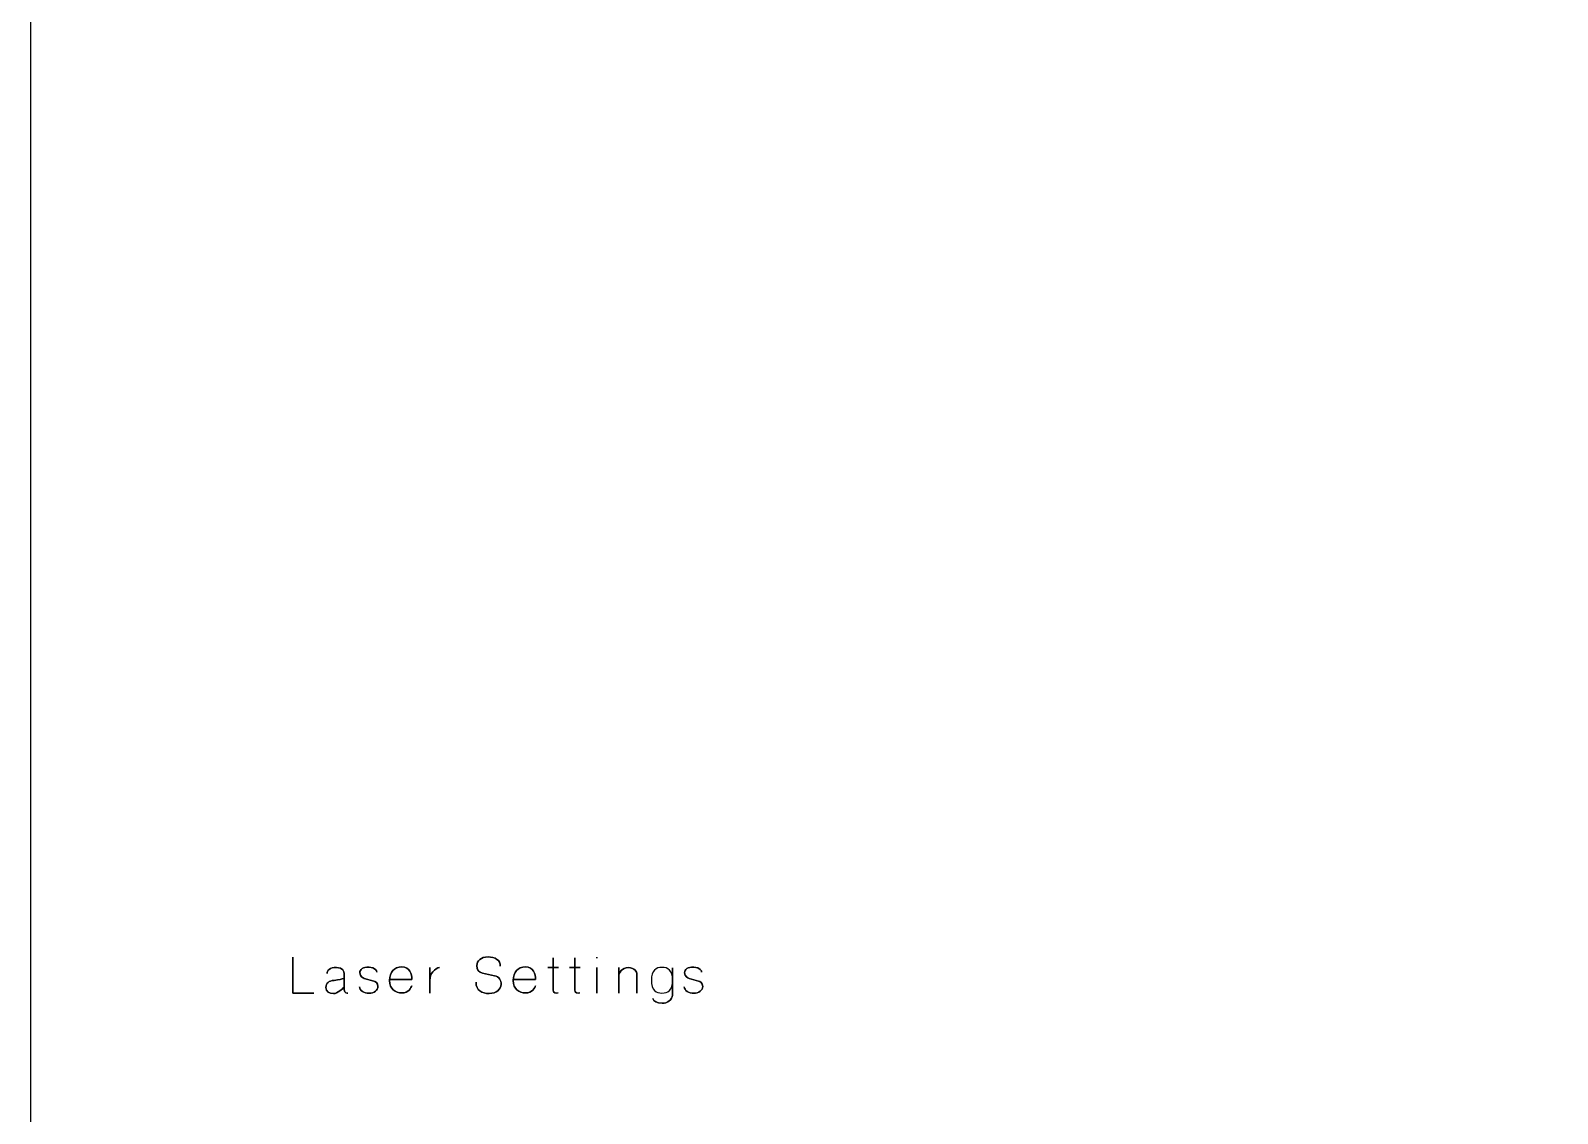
# Model space of a CAD drawing. Extents: x 15 to 785, y -585 to -15.
# Drawn here: x 15 to 209.4, y -437.9 to -300 of the extents above; entities that cross this region are included whole.
import ezdxf

# ---------------------------------------------------------------- set-up
doc = ezdxf.new("R2010")
doc.units = 0
doc.header["$MEASUREMENT"] = 0
doc.layers.add('LAYER_1', color=7, linetype='CONTINUOUS')

# ---------------------------------------------------------------- blocks, each defined once
blk = doc.blocks.new('BLOCK_2')
at = {"layer": 'LAYER_1', "color": 250}
blk.add_open_spline([(785, -570), (785, -578.28), (778.28, -585), (770, -585), (770, -585), (30, -585), (30, -585), (21.72, -585), (15, -578.28), (15, -570), (15, -570), (15, -30), (15, -30), (15, -21.72), (21.72, -15), (30, -15), (30, -15), (770, -15), (770, -15), (778.28, -15), (785, -21.72), (785, -30), (785, -30), (785, -570), (785, -570)], degree=3, knots=[0, 0, 0, 0, 1, 1, 1, 2, 2, 2, 3, 3, 3, 4, 4, 4, 5, 5, 5, 6, 6, 6, 7, 7, 7, 8, 8, 8, 8], dxfattribs=at)

msp = doc.modelspace()

# ---------------------------------------------------------------- linework, layer by layer
at = {"layer": 'LAYER_1', "color": 250}
for points, knots in [([(51.08, -422.55), (51.08, -422.55), (48.41, -422.55), (48.41, -422.55), (48.41, -422.55), (48.41, -417.97), (48.41, -417.97), (48.41, -417.97), (48.41, -422.55), (48.41, -422.55), (48.41, -422.55), (51.08, -422.55), (51.08, -422.55)], [0, 0, 0, 0, 1, 1, 1, 2, 2, 2, 3, 3, 3, 4, 4, 4, 4]), ([(55.38, -422.55), (55.38, -422.55), (54.92, -422.52), (54.92, -422.14), (54.92, -422.14), (54.92, -420.05), (54.92, -420.05), (54.92, -419.78), (54.79, -419.27), (53.93, -419.27), (53.08, -419.27), (52.76, -419.66), (52.76, -420.06), (52.76, -419.66), (53.08, -419.27), (53.93, -419.27), (54.79, -419.27), (54.92, -419.78), (54.92, -420.05), (54.92, -420.05), (54.92, -422.14), (54.92, -422.14), (54.92, -422.52), (55.38, -422.55), (55.38, -422.55)], [0, 0, 0, 0, 1, 1, 1, 2, 2, 2, 3, 3, 3, 4, 4, 4, 5, 5, 5, 6, 6, 6, 7, 7, 7, 8, 8, 8, 8]), ([(59.09, -419.88), (59.1, -419.72), (58.89, -419.27), (58.09, -419.24), (57.29, -419.22), (56.92, -419.48), (56.92, -419.96), (56.92, -420.46), (57.34, -420.61), (57.49, -420.66), (57.49, -420.66), (58.69, -421.01), (58.69, -421.01), (58.85, -421.05), (59.23, -421.22), (59.23, -421.69), (59.23, -422.16), (58.73, -422.55), (58.09, -422.55), (57.46, -422.55), (56.88, -422.21), (56.88, -421.72), (56.88, -422.21), (57.46, -422.55), (58.09, -422.55), (58.73, -422.55), (59.23, -422.16), (59.23, -421.69), (59.23, -421.22), (58.85, -421.05), (58.69, -421.01), (58.69, -421.01), (57.49, -420.66), (57.49, -420.66), (57.34, -420.61), (56.92, -420.46), (56.92, -419.96), (56.92, -419.48), (57.29, -419.22), (58.09, -419.24), (58.89, -419.27), (59.1, -419.72), (59.09, -419.88)], [0, 0, 0, 0, 1, 1, 1, 2, 2, 2, 3, 3, 3, 4, 4, 4, 5, 5, 5, 6, 6, 6, 7, 7, 7, 8, 8, 8, 9, 9, 9, 10, 10, 10, 11, 11, 11, 12, 12, 12, 13, 13, 13, 14, 14, 14, 14]), ([(63.55, -420.81), (63.55, -420.1), (63.27, -419.2), (62.26, -419.2), (61.26, -419.2), (60.71, -419.89), (60.71, -420.94), (60.71, -421.99), (61.42, -422.55), (62.26, -422.52), (63.12, -422.5), (63.48, -421.84), (63.53, -421.6), (63.48, -421.84), (63.12, -422.5), (62.26, -422.52), (61.42, -422.55), (60.71, -421.99), (60.71, -420.94), (60.71, -419.89), (61.26, -419.2), (62.26, -419.2), (63.27, -419.2), (63.55, -420.1), (63.55, -420.81), (63.55, -420.81), (60.71, -420.81), (60.71, -420.81), (60.71, -420.81), (63.55, -420.81), (63.55, -420.81)], [0, 0, 0, 0, 1, 1, 1, 2, 2, 2, 3, 3, 3, 4, 4, 4, 5, 5, 5, 6, 6, 6, 7, 7, 7, 8, 8, 8, 9, 9, 9, 10, 10, 10, 10]), ([(65.83, -420.89), (65.81, -420.15), (66.48, -419.28), (67.07, -419.29), (66.48, -419.28), (65.81, -420.15), (65.83, -420.89)], [0, 0, 0, 0, 1, 1, 1, 2, 2, 2, 2]), ([(65.83, -422.55), (65.83, -422.55), (65.83, -419.29), (65.83, -419.29), (65.83, -419.29), (65.83, -422.55), (65.83, -422.55)], [0, 0, 0, 0, 1, 1, 1, 2, 2, 2, 2]), ([(71.71, -421.16), (71.71, -422.18), (72.48, -422.59), (73.39, -422.59), (74.31, -422.59), (74.89, -422.01), (74.91, -421.44), (74.93, -420.89), (74.64, -420.44), (74.08, -420.32), (74.08, -420.32), (72.52, -419.98), (72.52, -419.98), (72.08, -419.89), (71.82, -419.63), (71.82, -419.04), (71.82, -418.44), (72.32, -417.93), (73.24, -417.93), (74.15, -417.93), (74.82, -418.36), (74.79, -419.11), (74.82, -418.36), (74.15, -417.93), (73.24, -417.93), (72.32, -417.93), (71.82, -418.44), (71.82, -419.04), (71.82, -419.63), (72.07, -419.88), (72.52, -419.98), (72.52, -419.98), (74.08, -420.32), (74.08, -420.32), (74.65, -420.44), (74.93, -420.89), (74.91, -421.44), (74.89, -422.01), (74.31, -422.59), (73.39, -422.59), (72.48, -422.59), (71.71, -422.18), (71.71, -421.16)], [0, 0, 0, 0, 1, 1, 1, 2, 2, 2, 3, 3, 3, 4, 4, 4, 5, 5, 5, 6, 6, 6, 7, 7, 7, 8, 8, 8, 9, 9, 9, 10, 10, 10, 11, 11, 11, 12, 12, 12, 13, 13, 13, 14, 14, 14, 14]), ([(76.46, -420.81), (76.46, -420.81), (79.3, -420.81), (79.3, -420.81), (79.3, -420.1), (79.02, -419.2), (78.01, -419.2), (77, -419.2), (76.45, -419.89), (76.45, -420.94), (76.45, -421.99), (77.16, -422.55), (78.01, -422.52), (78.86, -422.5), (79.23, -421.84), (79.27, -421.6), (79.23, -421.84), (78.86, -422.5), (78.01, -422.52), (77.16, -422.55), (76.45, -421.99), (76.45, -420.94), (76.45, -419.89), (77, -419.2), (78.01, -419.2), (79.02, -419.2), (79.3, -420.1), (79.3, -420.81), (79.3, -420.81), (76.46, -420.81), (76.46, -420.81)], [0, 0, 0, 0, 1, 1, 1, 2, 2, 2, 3, 3, 3, 4, 4, 4, 5, 5, 5, 6, 6, 6, 7, 7, 7, 8, 8, 8, 9, 9, 9, 10, 10, 10, 10]), ([(80.86, -419.26), (80.86, -419.26), (82.19, -419.26), (82.19, -419.26), (82.19, -419.26), (80.86, -419.26), (80.86, -419.26)], [0, 0, 0, 0, 1, 1, 1, 2, 2, 2, 2]), ([(82.18, -422.52), (81.87, -422.54), (81.53, -422.55), (81.53, -422.12), (81.53, -421.69), (81.53, -418.06), (81.53, -418.06), (81.53, -418.06), (81.53, -421.69), (81.53, -422.12), (81.53, -422.55), (81.87, -422.54), (82.18, -422.52)], [0, 0, 0, 0, 1, 1, 1, 2, 2, 2, 3, 3, 3, 4, 4, 4, 4]), ([(83.62, -419.26), (83.62, -419.26), (84.95, -419.26), (84.95, -419.26), (84.95, -419.26), (83.62, -419.26), (83.62, -419.26)], [0, 0, 0, 0, 1, 1, 1, 2, 2, 2, 2]), ([(84.93, -422.52), (84.62, -422.54), (84.29, -422.55), (84.29, -422.12), (84.29, -421.69), (84.29, -418.06), (84.29, -418.06), (84.29, -418.06), (84.29, -421.69), (84.29, -422.12), (84.29, -422.55), (84.62, -422.54), (84.93, -422.52)], [0, 0, 0, 0, 1, 1, 1, 2, 2, 2, 3, 3, 3, 4, 4, 4, 4]), ([(87.07, -418.08), (87.07, -418.08), (87.07, -417.96), (87.07, -417.96), (87.07, -417.96), (87.07, -418.08), (87.07, -418.08)], [0, 0, 0, 0, 1, 1, 1, 2, 2, 2, 2]), ([(87.07, -422.54), (87.07, -422.54), (87.07, -419.28), (87.07, -419.28), (87.07, -419.28), (87.07, -422.56), (87.07, -422.54)], [0, 0, 0, 0, 1, 1, 1, 2, 2, 2, 2]), ([(92.2, -422.55), (92.2, -422.55), (92.2, -420.43), (92.2, -420.14), (92.2, -419.84), (91.91, -419.3), (91.11, -419.29), (90.29, -419.28), (89.87, -419.91), (89.87, -420.5), (89.87, -419.91), (90.29, -419.28), (91.11, -419.29), (91.91, -419.3), (92.2, -419.84), (92.2, -420.14), (92.2, -420.43), (92.2, -422.55), (92.2, -422.55)], [0, 0, 0, 0, 1, 1, 1, 2, 2, 2, 3, 3, 3, 4, 4, 4, 5, 5, 5, 6, 6, 6, 6]), ([(89.87, -422.55), (89.87, -422.55), (89.87, -419.29), (89.87, -419.29), (89.87, -419.29), (89.87, -422.55), (89.87, -422.55)], [0, 0, 0, 0, 1, 1, 1, 2, 2, 2, 2]), ([(95.38, -419.26), (96.12, -419.26), (96.73, -419.63), (96.73, -420.9), (96.73, -422.17), (96.12, -422.54), (95.38, -422.54), (94.64, -422.54), (94.04, -422.17), (94.04, -420.9), (94.04, -419.63), (94.64, -419.26), (95.38, -419.26)], [0, 0, 0, 0, 1, 1, 1, 2, 2, 2, 3, 3, 3, 4, 4, 4, 4]), ([(95.38, -419.26), (96.12, -419.26), (96.73, -419.63), (96.73, -420.9), (96.73, -422.17), (96.12, -422.54), (95.38, -422.54), (94.64, -422.54), (94.04, -422.17), (94.04, -420.9), (94.04, -419.63), (94.64, -419.26), (95.38, -419.26)], [0, 0, 0, 0, 1, 1, 1, 2, 2, 2, 3, 3, 3, 4, 4, 4, 4]), ([(94.23, -423.21), (94.3, -423.59), (94.76, -423.81), (95.4, -423.83), (96.05, -423.85), (96.73, -423.38), (96.73, -422.78), (96.73, -422.19), (96.73, -419.31), (96.73, -419.31), (96.73, -419.31), (96.73, -422.19), (96.73, -422.78), (96.73, -423.38), (96.05, -423.85), (95.4, -423.83), (94.76, -423.81), (94.3, -423.59), (94.23, -423.21)], [0, 0, 0, 0, 1, 1, 1, 2, 2, 2, 3, 3, 3, 4, 4, 4, 5, 5, 5, 6, 6, 6, 6]), ([(100.43, -419.88), (100.45, -419.72), (100.24, -419.27), (99.44, -419.24), (98.64, -419.22), (98.27, -419.48), (98.27, -419.96), (98.27, -420.46), (98.68, -420.61), (98.83, -420.66), (98.83, -420.66), (100.03, -421.01), (100.03, -421.01), (100.19, -421.05), (100.57, -421.22), (100.57, -421.69), (100.57, -422.16), (100.07, -422.55), (99.44, -422.55), (98.8, -422.55), (98.22, -422.21), (98.22, -421.72), (98.22, -422.21), (98.8, -422.55), (99.44, -422.55), (100.07, -422.55), (100.57, -422.16), (100.57, -421.69), (100.57, -421.22), (100.19, -421.05), (100.03, -421.01), (100.03, -421.01), (98.83, -420.66), (98.83, -420.66), (98.68, -420.61), (98.27, -420.46), (98.27, -419.96), (98.27, -419.48), (98.64, -419.22), (99.44, -419.24), (100.24, -419.27), (100.45, -419.72), (100.43, -419.88)], [0, 0, 0, 0, 1, 1, 1, 2, 2, 2, 3, 3, 3, 4, 4, 4, 5, 5, 5, 6, 6, 6, 7, 7, 7, 8, 8, 8, 9, 9, 9, 10, 10, 10, 11, 11, 11, 12, 12, 12, 13, 13, 13, 14, 14, 14, 14]), ([(54.92, -421.72), (54.73, -421.99), (54.08, -422.61), (53.56, -422.59), (53.03, -422.57), (52.61, -422.4), (52.61, -421.82), (52.61, -421.23), (52.97, -420.98), (53.64, -420.92), (54.31, -420.85), (54.61, -420.75), (54.92, -420.66), (54.61, -420.75), (54.31, -420.85), (53.64, -420.92), (52.97, -420.98), (52.61, -421.23), (52.61, -421.82), (52.61, -422.4), (53.03, -422.57), (53.56, -422.59), (54.08, -422.61), (54.73, -421.99), (54.92, -421.72)], [0, 0, 0, 0, 1, 1, 1, 2, 2, 2, 3, 3, 3, 4, 4, 4, 5, 5, 5, 6, 6, 6, 7, 7, 7, 8, 8, 8, 8])]:
    msp.add_open_spline(points, degree=3, knots=knots, dxfattribs=at)

# ---------------------------------------------------------------- block references
at = {"layer": 'LAYER_1'}
msp.add_blockref('BLOCK_2', (0, 0), dxfattribs=at)

doc.saveas('drawing.dxf')
